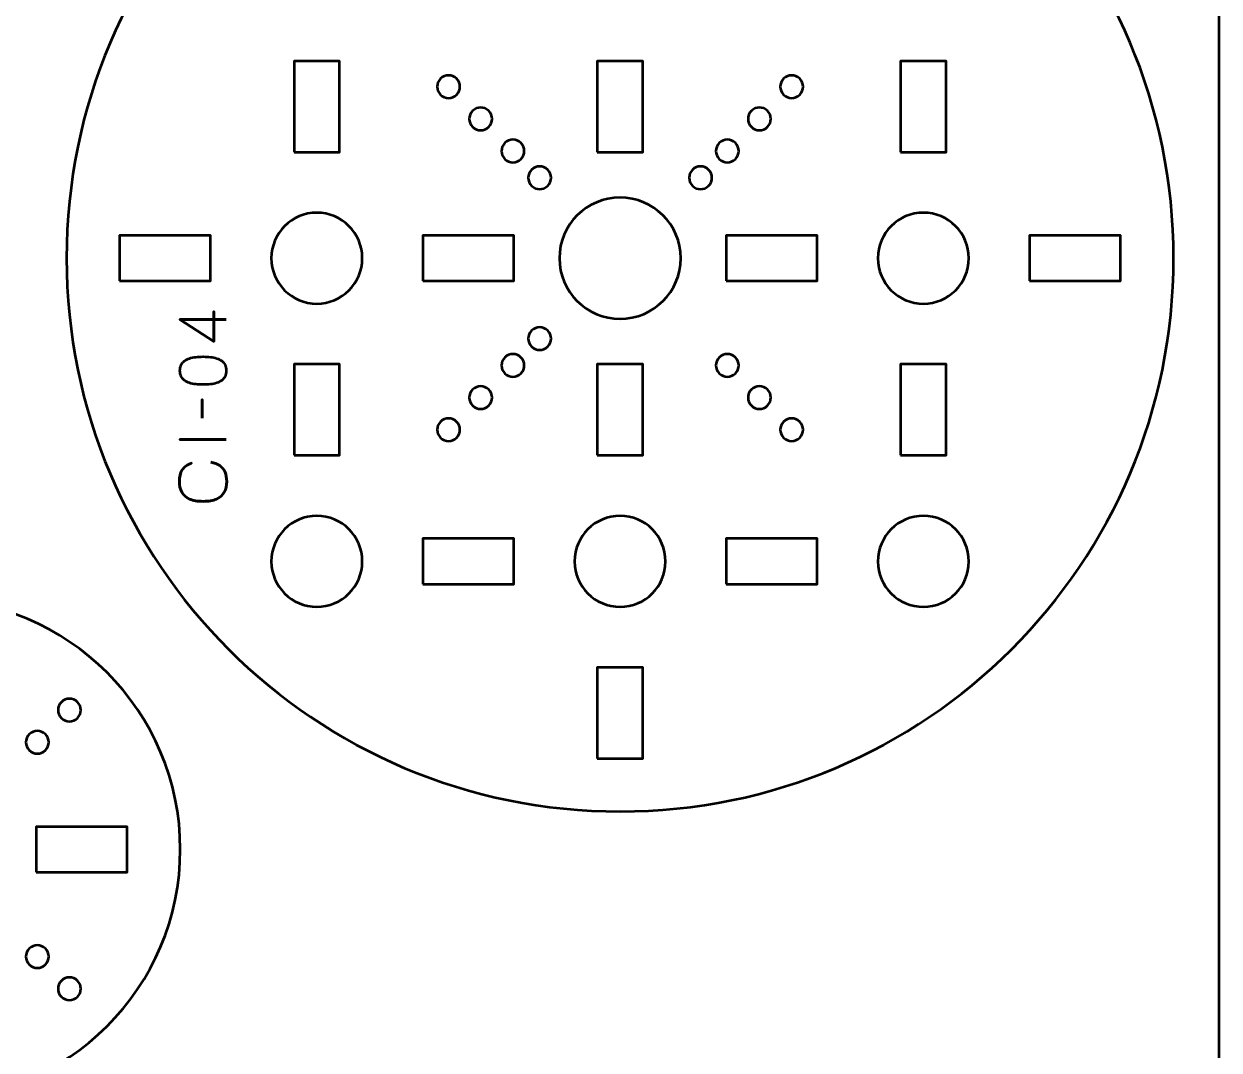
# Model space of a CAD drawing. Header units: centimetres. Extents: x -21 to 0, y -29.7 to 0.
# Drawn here: x -7.88 to 0, y -15.42 to -8.65 of the extents above; entities that cross this region are included whole.
import ezdxf

# ---------------------------------------------------------------- set-up
doc = ezdxf.new("R2010")
doc.units = ezdxf.units.CM
doc.header["$MEASUREMENT"] = 0
doc.layers.add('Layer 1', color=7, linetype='Continuous')

msp = doc.modelspace()

# ---------------------------------------------------------------- linework, layer by layer
at = {"layer": 'Layer 1', "color": 22, "lineweight": 53}
msp.add_open_spline([(-0.50009, -29.7), (-0.50009, -29.7), (-20.50005, -29.7), (-20.50005, -29.7), (-20.50005, -29.7), (-20.77702, -29.7), (-21.00001, -29.47691), (-21.00001, -29.19991), (-21.00001, -29.19991), (-21.00001, -29.19991), (-21.00001, -0.50006), (-21.00001, -0.50006), (-21.00001, -0.50006), (-21.00001, -0.22292), (-20.77702, 0.00004), (-20.50005, 0.00004), (-20.50005, 0.00004), (-20.50005, 0.00004), (-0.50009, 0.00004), (-0.50009, 0.00004), (-0.50009, 0.00004), (-0.22309, 0.00004), (0, -0.22292), (0, -0.50006), (0, -0.50006), (0, -0.50006), (0, -29.19991), (0, -29.19991), (0, -29.19991), (0, -29.47691), (-0.22309, -29.7), (-0.50009, -29.7)], degree=3, knots=[0, 0, 0, 0, 0.125, 0.125, 0.125, 0.125, 0.25, 0.25, 0.25, 0.25, 0.375, 0.375, 0.375, 0.375, 0.5, 0.5, 0.5, 0.5, 0.625, 0.625, 0.625, 0.625, 0.75, 0.75, 0.75, 0.75, 0.875, 0.875, 0.875, 0.875, 1, 1, 1, 1], dxfattribs=at)
at = {"layer": 'Layer 1', "color": 114, "lineweight": 53}
for points in [[(-7.59999, -10.19996), (-7.59999, -8.18449), (-5.96549, -6.54999), (-3.94997, -6.54999), (-3.94997, -6.54999), (-1.9345, -6.54999), (-0.29999, -8.18449), (-0.29999, -10.19996), (-0.29999, -10.19996), (-0.29999, -12.21548), (-1.9345, -13.84999), (-3.94997, -13.84999), (-3.94997, -13.84999), (-5.96549, -13.84999), (-7.59999, -12.21548), (-7.59999, -10.19996)], [(-10.14999, -14.09998), (-10.14999, -13.18887), (-9.41111, -12.44999), (-8.49998, -12.44999), (-8.49998, -12.44999), (-7.58888, -12.44999), (-6.84999, -13.18887), (-6.84999, -14.09998), (-6.84999, -14.09998), (-6.84999, -15.0111), (-7.58888, -15.74999), (-8.49998, -15.74999), (-8.49998, -15.74999), (-9.41111, -15.74999), (-10.14999, -15.0111), (-10.14999, -14.09998)]]:
    msp.add_open_spline(points, degree=3, knots=[0, 0, 0, 0, 0.25, 0.25, 0.25, 0.25, 0.5, 0.5, 0.5, 0.5, 0.75, 0.75, 0.75, 0.75, 1, 1, 1, 1], dxfattribs=at)
at = {"layer": 'Layer 1', "lineweight": 53}
for points in [[(-6.10006, -9.49991), (-6.10006, -9.49991), (-6.10006, -8.89991), (-6.10006, -8.89991), (-6.10006, -8.89991), (-6.10006, -8.89991), (-5.80006, -8.89991), (-5.80006, -8.89991), (-5.80006, -8.89991), (-5.80006, -8.89991), (-5.80006, -9.49991), (-5.80006, -9.49991), (-5.80006, -9.49991), (-5.80006, -9.49991), (-6.10006, -9.49991), (-6.10006, -9.49991)], [(-4.10013, -9.49991), (-4.10013, -9.49991), (-4.10013, -8.89991), (-4.10013, -8.89991), (-4.10013, -8.89991), (-4.10013, -8.89991), (-3.80013, -8.89991), (-3.80013, -8.89991), (-3.80013, -8.89991), (-3.80013, -8.89991), (-3.80013, -9.49991), (-3.80013, -9.49991), (-3.80013, -9.49991), (-3.80013, -9.49991), (-4.10013, -9.49991), (-4.10013, -9.49991)], [(-2.10003, -9.49991), (-2.10003, -9.49991), (-2.10003, -8.89991), (-2.10003, -8.89991), (-2.10003, -8.89991), (-2.10003, -8.89991), (-1.80002, -8.89991), (-1.80002, -8.89991), (-1.80002, -8.89991), (-1.80002, -8.89991), (-1.80002, -9.49991), (-1.80002, -9.49991), (-1.80002, -9.49991), (-1.80002, -9.49991), (-2.10003, -9.49991), (-2.10003, -9.49991)], [(-3.95005, -9.79995), (-3.72917, -9.79995), (-3.55005, -9.97907), (-3.55005, -10.19995), (-3.55005, -10.19995), (-3.55005, -10.42079), (-3.72917, -10.59997), (-3.95005, -10.59997), (-3.95005, -10.59997), (-4.17089, -10.59997), (-4.35007, -10.42079), (-4.35007, -10.19995), (-4.35007, -10.19995), (-4.35007, -9.97907), (-4.17089, -9.79995), (-3.95005, -9.79995)], [(-5.94999, -9.89996), (-5.78436, -9.89996), (-5.64998, -10.0343), (-5.64998, -10.19995), (-5.64998, -10.19995), (-5.64998, -10.36558), (-5.78436, -10.49996), (-5.94999, -10.49996), (-5.94999, -10.49996), (-6.11576, -10.49996), (-6.24999, -10.36558), (-6.24999, -10.19995), (-6.24999, -10.19995), (-6.24999, -10.0343), (-6.11576, -9.89996), (-5.94999, -9.89996)], [(-1.9501, -9.89996), (-1.78433, -9.89996), (-1.65009, -10.0343), (-1.65009, -10.19995), (-1.65009, -10.19995), (-1.65009, -10.36558), (-1.78433, -10.49996), (-1.9501, -10.49996), (-1.9501, -10.49996), (-2.11576, -10.49996), (-2.2501, -10.36558), (-2.2501, -10.19995), (-2.2501, -10.19995), (-2.2501, -10.0343), (-2.11576, -9.89996), (-1.9501, -9.89996)], [(-7.25004, -10.35003), (-7.25004, -10.35003), (-7.25004, -10.05003), (-7.25004, -10.05003), (-7.25004, -10.05003), (-7.25004, -10.05003), (-6.65004, -10.05003), (-6.65004, -10.05003), (-6.65004, -10.05003), (-6.65004, -10.05003), (-6.65004, -10.35003), (-6.65004, -10.35003), (-6.65004, -10.35003), (-6.65004, -10.35003), (-7.25004, -10.35003), (-7.25004, -10.35003)], [(-5.25008, -10.35003), (-5.25008, -10.35003), (-5.25008, -10.05003), (-5.25008, -10.05003), (-5.25008, -10.05003), (-5.25008, -10.05003), (-4.65007, -10.05003), (-4.65007, -10.05003), (-4.65007, -10.05003), (-4.65007, -10.05003), (-4.65007, -10.35003), (-4.65007, -10.35003), (-4.65007, -10.35003), (-4.65007, -10.35003), (-5.25008, -10.35003), (-5.25008, -10.35003)], [(-3.25001, -10.35003), (-3.25001, -10.35003), (-3.25001, -10.05003), (-3.25001, -10.05003), (-3.25001, -10.05003), (-3.25001, -10.05003), (-2.65001, -10.05003), (-2.65001, -10.05003), (-2.65001, -10.05003), (-2.65001, -10.05003), (-2.65001, -10.35003), (-2.65001, -10.35003), (-2.65001, -10.35003), (-2.65001, -10.35003), (-3.25001, -10.35003), (-3.25001, -10.35003)], [(-1.25004, -10.35003), (-1.25004, -10.35003), (-1.25004, -10.05003), (-1.25004, -10.05003), (-1.25004, -10.05003), (-1.25004, -10.05003), (-0.65004, -10.05003), (-0.65004, -10.05003), (-0.65004, -10.05003), (-0.65004, -10.05003), (-0.65004, -10.35003), (-0.65004, -10.35003), (-0.65004, -10.35003), (-0.65004, -10.35003), (-1.25004, -10.35003), (-1.25004, -10.35003)], [(-6.10006, -11.49998), (-6.10006, -11.49998), (-6.10006, -10.89997), (-6.10006, -10.89997), (-6.10006, -10.89997), (-6.10006, -10.89997), (-5.80006, -10.89997), (-5.80006, -10.89997), (-5.80006, -10.89997), (-5.80006, -10.89997), (-5.80006, -11.49998), (-5.80006, -11.49998), (-5.80006, -11.49998), (-5.80006, -11.49998), (-6.10006, -11.49998), (-6.10006, -11.49998)], [(-4.10013, -11.49998), (-4.10013, -11.49998), (-4.10013, -10.89997), (-4.10013, -10.89997), (-4.10013, -10.89997), (-4.10013, -10.89997), (-3.80013, -10.89997), (-3.80013, -10.89997), (-3.80013, -10.89997), (-3.80013, -10.89997), (-3.80013, -11.49998), (-3.80013, -11.49998), (-3.80013, -11.49998), (-3.80013, -11.49998), (-4.10013, -11.49998), (-4.10013, -11.49998)], [(-2.10003, -11.49998), (-2.10003, -11.49998), (-2.10003, -10.89997), (-2.10003, -10.89997), (-2.10003, -10.89997), (-2.10003, -10.89997), (-1.80002, -10.89997), (-1.80002, -10.89997), (-1.80002, -10.89997), (-1.80002, -10.89997), (-1.80002, -11.49998), (-1.80002, -11.49998), (-1.80002, -11.49998), (-1.80002, -11.49998), (-2.10003, -11.49998), (-2.10003, -11.49998)], [(-5.94999, -11.89988), (-5.78436, -11.89988), (-5.64998, -12.03426), (-5.64998, -12.19989), (-5.64998, -12.19989), (-5.64998, -12.36566), (-5.78436, -12.49989), (-5.94999, -12.49989), (-5.94999, -12.49989), (-6.11576, -12.49989), (-6.24999, -12.36566), (-6.24999, -12.19989), (-6.24999, -12.19989), (-6.24999, -12.03426), (-6.11576, -11.89988), (-5.94999, -11.89988)], [(-3.95005, -11.89988), (-3.7844, -11.89988), (-3.65006, -12.03426), (-3.65006, -12.19989), (-3.65006, -12.19989), (-3.65006, -12.36566), (-3.7844, -12.49989), (-3.95005, -12.49989), (-3.95005, -12.49989), (-4.11568, -12.49989), (-4.25006, -12.36566), (-4.25006, -12.19989), (-4.25006, -12.19989), (-4.25006, -12.03426), (-4.11568, -11.89988), (-3.95005, -11.89988)], [(-1.9501, -11.89988), (-1.78433, -11.89988), (-1.65009, -12.03426), (-1.65009, -12.19989), (-1.65009, -12.19989), (-1.65009, -12.36566), (-1.78433, -12.49989), (-1.9501, -12.49989), (-1.9501, -12.49989), (-2.11576, -12.49989), (-2.2501, -12.36566), (-2.2501, -12.19989), (-2.2501, -12.19989), (-2.2501, -12.03426), (-2.11576, -11.89988), (-1.9501, -11.89988)], [(-5.25008, -12.34996), (-5.25008, -12.34996), (-5.25008, -12.04996), (-5.25008, -12.04996), (-5.25008, -12.04996), (-5.25008, -12.04996), (-4.65007, -12.04996), (-4.65007, -12.04996), (-4.65007, -12.04996), (-4.65007, -12.04996), (-4.65007, -12.34996), (-4.65007, -12.34996), (-4.65007, -12.34996), (-4.65007, -12.34996), (-5.25008, -12.34996), (-5.25008, -12.34996)], [(-3.25001, -12.34996), (-3.25001, -12.34996), (-3.25001, -12.04996), (-3.25001, -12.04996), (-3.25001, -12.04996), (-3.25001, -12.04996), (-2.65001, -12.04996), (-2.65001, -12.04996), (-2.65001, -12.04996), (-2.65001, -12.04996), (-2.65001, -12.34996), (-2.65001, -12.34996), (-2.65001, -12.34996), (-2.65001, -12.34996), (-3.25001, -12.34996), (-3.25001, -12.34996)], [(-4.10013, -13.49994), (-4.10013, -13.49994), (-4.10013, -12.89994), (-4.10013, -12.89994), (-4.10013, -12.89994), (-4.10013, -12.89994), (-3.80013, -12.89994), (-3.80013, -12.89994), (-3.80013, -12.89994), (-3.80013, -12.89994), (-3.80013, -13.49994), (-3.80013, -13.49994), (-3.80013, -13.49994), (-3.80013, -13.49994), (-4.10013, -13.49994), (-4.10013, -13.49994)], [(-7.80001, -14.25003), (-7.80001, -14.25003), (-7.80001, -13.95003), (-7.80001, -13.95003), (-7.80001, -13.95003), (-7.80001, -13.95003), (-7.20001, -13.95003), (-7.20001, -13.95003), (-7.20001, -13.95003), (-7.20001, -13.95003), (-7.20001, -14.25003), (-7.20001, -14.25003), (-7.20001, -14.25003), (-7.20001, -14.25003), (-7.80001, -14.25003), (-7.80001, -14.25003)]]:
    msp.add_open_spline(points, degree=3, knots=[0, 0, 0, 0, 0.25, 0.25, 0.25, 0.25, 0.5, 0.5, 0.5, 0.5, 0.75, 0.75, 0.75, 0.75, 1, 1, 1, 1], dxfattribs=at)
at = {"layer": 'Layer 1', "color": 250, "lineweight": 53}
for points in [[(-5.02835, -9.01556), (-4.99907, -9.04484), (-4.99907, -9.09234), (-5.02835, -9.12162), (-5.02835, -9.12162), (-5.05763, -9.1509), (-5.10514, -9.1509), (-5.13442, -9.12162), (-5.13442, -9.12162), (-5.1637, -9.09234), (-5.1637, -9.04484), (-5.13442, -9.01556), (-5.13442, -9.01556), (-5.10514, -8.98628), (-5.05763, -8.98628), (-5.02835, -9.01556)], [(-2.76561, -9.12162), (-2.79489, -9.1509), (-2.8424, -9.1509), (-2.87168, -9.12162), (-2.87168, -9.12162), (-2.90096, -9.09234), (-2.90096, -9.04484), (-2.87168, -9.01556), (-2.87168, -9.01556), (-2.8424, -8.98628), (-2.79489, -8.98628), (-2.76561, -9.01556), (-2.76561, -9.01556), (-2.73633, -9.04484), (-2.73633, -9.09234), (-2.76561, -9.12162)], [(-4.81622, -9.22769), (-4.78694, -9.25697), (-4.78694, -9.30447), (-4.81622, -9.33375), (-4.81622, -9.33375), (-4.8455, -9.36303), (-4.89301, -9.36303), (-4.92229, -9.33375), (-4.92229, -9.33375), (-4.95157, -9.30447), (-4.95157, -9.25697), (-4.92229, -9.22769), (-4.92229, -9.22769), (-4.89301, -9.19841), (-4.8455, -9.19841), (-4.81622, -9.22769)], [(-2.97774, -9.33375), (-3.00702, -9.36303), (-3.05453, -9.36303), (-3.08381, -9.33375), (-3.08381, -9.33375), (-3.11309, -9.30447), (-3.11309, -9.25697), (-3.08381, -9.22769), (-3.08381, -9.22769), (-3.05453, -9.19841), (-3.00702, -9.19841), (-2.97774, -9.22769), (-2.97774, -9.22769), (-2.94846, -9.25697), (-2.94846, -9.30447), (-2.97774, -9.33375)], [(-4.60409, -9.43982), (-4.57481, -9.4691), (-4.57481, -9.51661), (-4.60409, -9.54589), (-4.60409, -9.54589), (-4.63337, -9.57517), (-4.68087, -9.57517), (-4.71015, -9.54589), (-4.71015, -9.54589), (-4.73943, -9.51661), (-4.73943, -9.4691), (-4.71015, -9.43982), (-4.71015, -9.43982), (-4.68087, -9.41054), (-4.63337, -9.41054), (-4.60409, -9.43982)], [(-4.60409, -9.43982), (-4.57481, -9.4691), (-4.57481, -9.51661), (-4.60409, -9.54589), (-4.60409, -9.54589), (-4.63337, -9.57517), (-4.68087, -9.57517), (-4.71015, -9.54589), (-4.71015, -9.54589), (-4.73943, -9.51661), (-4.73943, -9.4691), (-4.71015, -9.43982), (-4.71015, -9.43982), (-4.68087, -9.41054), (-4.63337, -9.41054), (-4.60409, -9.43982)], [(-3.18987, -9.54589), (-3.21915, -9.57517), (-3.26666, -9.57517), (-3.29594, -9.54589), (-3.29594, -9.54589), (-3.32522, -9.51661), (-3.32522, -9.4691), (-3.29594, -9.43982), (-3.29594, -9.43982), (-3.26666, -9.41054), (-3.21915, -9.41054), (-3.18987, -9.43982), (-3.18987, -9.43982), (-3.16059, -9.4691), (-3.16059, -9.51661), (-3.18987, -9.54589)], [(-3.18987, -9.54589), (-3.21915, -9.57517), (-3.26666, -9.57517), (-3.29594, -9.54589), (-3.29594, -9.54589), (-3.32522, -9.51661), (-3.32522, -9.4691), (-3.29594, -9.43982), (-3.29594, -9.43982), (-3.26666, -9.41054), (-3.21915, -9.41054), (-3.18987, -9.43982), (-3.18987, -9.43982), (-3.16059, -9.4691), (-3.16059, -9.51661), (-3.18987, -9.54589)], [(-4.42731, -9.6166), (-4.39803, -9.64588), (-4.39803, -9.69338), (-4.42731, -9.72266), (-4.42731, -9.72266), (-4.45659, -9.75194), (-4.5041, -9.75194), (-4.53338, -9.72266), (-4.53338, -9.72266), (-4.56266, -9.69338), (-4.56266, -9.64588), (-4.53338, -9.6166), (-4.53338, -9.6166), (-4.5041, -9.58732), (-4.45659, -9.58732), (-4.42731, -9.6166)], [(-3.36665, -9.72266), (-3.39593, -9.75194), (-3.44344, -9.75194), (-3.47272, -9.72266), (-3.47272, -9.72266), (-3.502, -9.69338), (-3.502, -9.64588), (-3.47272, -9.6166), (-3.47272, -9.6166), (-3.44344, -9.58732), (-3.39593, -9.58732), (-3.36665, -9.6166), (-3.36665, -9.6166), (-3.33737, -9.64588), (-3.33737, -9.69338), (-3.36665, -9.72266)], [(-4.53338, -10.67726), (-4.5041, -10.64798), (-4.45659, -10.64798), (-4.42731, -10.67726), (-4.42731, -10.67726), (-4.39803, -10.70654), (-4.39803, -10.75404), (-4.42731, -10.78332), (-4.42731, -10.78332), (-4.45659, -10.8126), (-4.5041, -10.8126), (-4.53338, -10.78332), (-4.53338, -10.78332), (-4.56266, -10.75404), (-4.56266, -10.70654), (-4.53338, -10.67726)], [(-4.71015, -10.85403), (-4.68087, -10.82475), (-4.63337, -10.82475), (-4.60409, -10.85403), (-4.60409, -10.85403), (-4.57481, -10.88331), (-4.57481, -10.93082), (-4.60409, -10.9601), (-4.60409, -10.9601), (-4.63337, -10.98938), (-4.68087, -10.98938), (-4.71015, -10.9601), (-4.71015, -10.9601), (-4.73943, -10.93082), (-4.73943, -10.88331), (-4.71015, -10.85403)], [(-4.71015, -10.85403), (-4.68087, -10.82475), (-4.63337, -10.82475), (-4.60409, -10.85403), (-4.60409, -10.85403), (-4.57481, -10.88331), (-4.57481, -10.93082), (-4.60409, -10.9601), (-4.60409, -10.9601), (-4.63337, -10.98938), (-4.68087, -10.98938), (-4.71015, -10.9601), (-4.71015, -10.9601), (-4.73943, -10.93082), (-4.73943, -10.88331), (-4.71015, -10.85403)], [(-3.29594, -10.9601), (-3.32522, -10.93082), (-3.32522, -10.88331), (-3.29594, -10.85403), (-3.29594, -10.85403), (-3.26666, -10.82475), (-3.21915, -10.82475), (-3.18987, -10.85403), (-3.18987, -10.85403), (-3.16059, -10.88331), (-3.16059, -10.93082), (-3.18987, -10.9601), (-3.18987, -10.9601), (-3.21915, -10.98938), (-3.26666, -10.98938), (-3.29594, -10.9601)], [(-3.29594, -10.9601), (-3.32522, -10.93082), (-3.32522, -10.88331), (-3.29594, -10.85403), (-3.29594, -10.85403), (-3.26666, -10.82475), (-3.21915, -10.82475), (-3.18987, -10.85403), (-3.18987, -10.85403), (-3.16059, -10.88331), (-3.16059, -10.93082), (-3.18987, -10.9601), (-3.18987, -10.9601), (-3.21915, -10.98938), (-3.26666, -10.98938), (-3.29594, -10.9601)], [(-4.92229, -11.06617), (-4.89301, -11.03689), (-4.8455, -11.03689), (-4.81622, -11.06617), (-4.81622, -11.06617), (-4.78694, -11.09545), (-4.78694, -11.14295), (-4.81622, -11.17223), (-4.81622, -11.17223), (-4.8455, -11.20151), (-4.89301, -11.20151), (-4.92229, -11.17223), (-4.92229, -11.17223), (-4.95157, -11.14295), (-4.95157, -11.09545), (-4.92229, -11.06617)], [(-3.08381, -11.17223), (-3.11309, -11.14295), (-3.11309, -11.09545), (-3.08381, -11.06617), (-3.08381, -11.06617), (-3.05453, -11.03689), (-3.00702, -11.03689), (-2.97774, -11.06617), (-2.97774, -11.06617), (-2.94846, -11.09545), (-2.94846, -11.14295), (-2.97774, -11.17223), (-2.97774, -11.17223), (-3.00702, -11.20151), (-3.05453, -11.20151), (-3.08381, -11.17223)], [(-5.13442, -11.2783), (-5.10514, -11.24902), (-5.05763, -11.24902), (-5.02835, -11.2783), (-5.02835, -11.2783), (-4.99907, -11.30758), (-4.99907, -11.35508), (-5.02835, -11.38436), (-5.02835, -11.38436), (-5.05763, -11.41364), (-5.10514, -11.41364), (-5.13442, -11.38436), (-5.13442, -11.38436), (-5.1637, -11.35508), (-5.1637, -11.30758), (-5.13442, -11.2783)], [(-2.87168, -11.38436), (-2.90096, -11.35508), (-2.90096, -11.30758), (-2.87168, -11.2783), (-2.87168, -11.2783), (-2.8424, -11.24902), (-2.79489, -11.24902), (-2.76561, -11.2783), (-2.76561, -11.2783), (-2.73633, -11.30758), (-2.73633, -11.35508), (-2.76561, -11.38436), (-2.76561, -11.38436), (-2.79489, -11.41364), (-2.8424, -11.41364), (-2.87168, -11.38436)], [(-7.52774, -13.23375), (-7.55702, -13.26303), (-7.60453, -13.26303), (-7.63381, -13.23375), (-7.63381, -13.23375), (-7.66309, -13.20447), (-7.66309, -13.15697), (-7.63381, -13.12769), (-7.63381, -13.12769), (-7.60453, -13.09841), (-7.55702, -13.09841), (-7.52774, -13.12769), (-7.52774, -13.12769), (-7.49846, -13.15697), (-7.49846, -13.20447), (-7.52774, -13.23375)], [(-7.73987, -13.44589), (-7.76915, -13.47517), (-7.81666, -13.47517), (-7.84594, -13.44589), (-7.84594, -13.44589), (-7.87522, -13.41661), (-7.87522, -13.3691), (-7.84594, -13.33982), (-7.84594, -13.33982), (-7.81666, -13.31054), (-7.76915, -13.31054), (-7.73987, -13.33982), (-7.73987, -13.33982), (-7.71059, -13.3691), (-7.71059, -13.41661), (-7.73987, -13.44589)], [(-7.73987, -13.44589), (-7.76915, -13.47517), (-7.81666, -13.47517), (-7.84594, -13.44589), (-7.84594, -13.44589), (-7.87522, -13.41661), (-7.87522, -13.3691), (-7.84594, -13.33982), (-7.84594, -13.33982), (-7.81666, -13.31054), (-7.76915, -13.31054), (-7.73987, -13.33982), (-7.73987, -13.33982), (-7.71059, -13.3691), (-7.71059, -13.41661), (-7.73987, -13.44589)], [(-7.84594, -14.8601), (-7.87522, -14.83082), (-7.87522, -14.78331), (-7.84594, -14.75403), (-7.84594, -14.75403), (-7.81666, -14.72475), (-7.76915, -14.72475), (-7.73987, -14.75403), (-7.73987, -14.75403), (-7.71059, -14.78331), (-7.71059, -14.83082), (-7.73987, -14.8601), (-7.73987, -14.8601), (-7.76915, -14.88938), (-7.81666, -14.88938), (-7.84594, -14.8601)], [(-7.84594, -14.8601), (-7.87522, -14.83082), (-7.87522, -14.78331), (-7.84594, -14.75403), (-7.84594, -14.75403), (-7.81666, -14.72475), (-7.76915, -14.72475), (-7.73987, -14.75403), (-7.73987, -14.75403), (-7.71059, -14.78331), (-7.71059, -14.83082), (-7.73987, -14.8601), (-7.73987, -14.8601), (-7.76915, -14.88938), (-7.81666, -14.88938), (-7.84594, -14.8601)], [(-7.63381, -15.07223), (-7.66309, -15.04295), (-7.66309, -14.99545), (-7.63381, -14.96617), (-7.63381, -14.96617), (-7.60453, -14.93689), (-7.55702, -14.93689), (-7.52774, -14.96617), (-7.52774, -14.96617), (-7.49846, -14.99545), (-7.49846, -15.04295), (-7.52774, -15.07223), (-7.52774, -15.07223), (-7.55702, -15.10151), (-7.60453, -15.10151), (-7.63381, -15.07223)]]:
    msp.add_open_spline(points, degree=3, knots=[0, 0, 0, 0, 0.25, 0.25, 0.25, 0.25, 0.5, 0.5, 0.5, 0.5, 0.75, 0.75, 0.75, 0.75, 1, 1, 1, 1], dxfattribs=at)
at = {"layer": 'Layer 1', "color": 30, "lineweight": 53}
for points, knots in [([(-6.54721, -10.60521), (-6.54721, -10.60521), (-6.85243, -10.60521), (-6.85243, -10.60521), (-6.85243, -10.60521), (-6.85243, -10.60521), (-6.62849, -10.74914), (-6.62849, -10.74914), (-6.62849, -10.74914), (-6.62849, -10.74914), (-6.62849, -10.55102), (-6.62849, -10.55102), (-6.62849, -10.55102), (-6.62849, -10.55102), (-6.62849, -10.74914), (-6.62849, -10.74914), (-6.62849, -10.74914), (-6.62849, -10.74914), (-6.85243, -10.60521), (-6.85243, -10.60521), (-6.85243, -10.60521), (-6.85243, -10.60521), (-6.54721, -10.60521), (-6.54721, -10.60521)], [0, 0, 0, 0, 0.1666667, 0.1666667, 0.1666667, 0.1666667, 0.3333333, 0.3333333, 0.3333333, 0.3333333, 0.5, 0.5, 0.5, 0.5, 0.6666667, 0.6666667, 0.6666667, 0.6666667, 0.8333333, 0.8333333, 0.8333333, 0.8333333, 1, 1, 1, 1]), ([(-6.54721, -10.94175), (-6.54728, -10.92694), (-6.54989, -10.91417), (-6.55497, -10.90351), (-6.55497, -10.90351), (-6.56005, -10.89293), (-6.56732, -10.88411), (-6.57656, -10.87706), (-6.57656, -10.87706), (-6.58587, -10.87007), (-6.59688, -10.86457), (-6.60958, -10.86048), (-6.60958, -10.86048), (-6.62228, -10.85645), (-6.63618, -10.85356), (-6.65142, -10.85194), (-6.65142, -10.85194), (-6.66666, -10.85024), (-6.68268, -10.8494), (-6.69961, -10.84947), (-6.69961, -10.84947), (-6.71647, -10.8494), (-6.73249, -10.85024), (-6.74766, -10.85194), (-6.74766, -10.85194), (-6.76283, -10.85356), (-6.7768, -10.85645), (-6.7895, -10.86048), (-6.7895, -10.86048), (-6.80213, -10.86457), (-6.81313, -10.87007), (-6.82252, -10.87706), (-6.82252, -10.87706), (-6.83183, -10.88411), (-6.8391, -10.89293), (-6.84418, -10.90351), (-6.84418, -10.90351), (-6.84933, -10.91417), (-6.85194, -10.92694), (-6.85201, -10.94175), (-6.85201, -10.94175), (-6.85194, -10.95657), (-6.84933, -10.96934), (-6.84418, -10.98), (-6.84418, -10.98), (-6.8391, -10.99058), (-6.83183, -10.9994), (-6.82252, -11.00645), (-6.82252, -11.00645), (-6.81313, -11.01344), (-6.80213, -11.01894), (-6.7895, -11.02303), (-6.7895, -11.02303), (-6.7768, -11.02706), (-6.76283, -11.02995), (-6.74766, -11.03157), (-6.74766, -11.03157), (-6.73249, -11.03326), (-6.71647, -11.03411), (-6.69961, -11.03404), (-6.69961, -11.03404), (-6.68268, -11.03411), (-6.66666, -11.03326), (-6.65142, -11.03157), (-6.65142, -11.03157), (-6.63618, -11.02995), (-6.62228, -11.02706), (-6.60958, -11.02303), (-6.60958, -11.02303), (-6.59688, -11.01894), (-6.58587, -11.01344), (-6.57656, -11.00645), (-6.57656, -11.00645), (-6.56732, -10.9994), (-6.56005, -10.99058), (-6.55497, -10.98), (-6.55497, -10.98), (-6.54989, -10.96934), (-6.54728, -10.95657), (-6.54721, -10.94175)], [0, 0, 0, 0, 0.05, 0.05, 0.05, 0.05, 0.1, 0.1, 0.1, 0.1, 0.15, 0.15, 0.15, 0.15, 0.2, 0.2, 0.2, 0.2, 0.25, 0.25, 0.25, 0.25, 0.3, 0.3, 0.3, 0.3, 0.35, 0.35, 0.35, 0.35, 0.4, 0.4, 0.4, 0.4, 0.45, 0.45, 0.45, 0.45, 0.5, 0.5, 0.5, 0.5, 0.55, 0.55, 0.55, 0.55, 0.6, 0.6, 0.6, 0.6, 0.65, 0.65, 0.65, 0.65, 0.7, 0.7, 0.7, 0.7, 0.75, 0.75, 0.75, 0.75, 0.8, 0.8, 0.8, 0.8, 0.85, 0.85, 0.85, 0.85, 0.9, 0.9, 0.9, 0.9, 0.95, 0.95, 0.95, 0.95, 1, 1, 1, 1]), ([(-6.54721, -10.94175), (-6.54728, -10.92694), (-6.54989, -10.91417), (-6.55497, -10.90351), (-6.55497, -10.90351), (-6.56005, -10.89293), (-6.56732, -10.88411), (-6.57656, -10.87706), (-6.57656, -10.87706), (-6.58587, -10.87007), (-6.59688, -10.86457), (-6.60958, -10.86048), (-6.60958, -10.86048), (-6.62228, -10.85645), (-6.63618, -10.85356), (-6.65142, -10.85194), (-6.65142, -10.85194), (-6.66666, -10.85024), (-6.68268, -10.8494), (-6.69961, -10.84947), (-6.69961, -10.84947), (-6.71647, -10.8494), (-6.73249, -10.85024), (-6.74766, -10.85194), (-6.74766, -10.85194), (-6.76283, -10.85356), (-6.7768, -10.85645), (-6.7895, -10.86048), (-6.7895, -10.86048), (-6.80213, -10.86457), (-6.81313, -10.87007), (-6.82252, -10.87706), (-6.82252, -10.87706), (-6.83183, -10.88411), (-6.8391, -10.89293), (-6.84418, -10.90351), (-6.84418, -10.90351), (-6.84933, -10.91417), (-6.85194, -10.92694), (-6.85201, -10.94175), (-6.85201, -10.94175), (-6.85194, -10.95657), (-6.84933, -10.96934), (-6.84418, -10.98), (-6.84418, -10.98), (-6.8391, -10.99058), (-6.83183, -10.9994), (-6.82252, -11.00645), (-6.82252, -11.00645), (-6.81313, -11.01344), (-6.80213, -11.01894), (-6.7895, -11.02303), (-6.7895, -11.02303), (-6.7768, -11.02706), (-6.76283, -11.02995), (-6.74766, -11.03157), (-6.74766, -11.03157), (-6.73249, -11.03326), (-6.71647, -11.03411), (-6.69961, -11.03404), (-6.69961, -11.03404), (-6.68268, -11.03411), (-6.66666, -11.03326), (-6.65142, -11.03157), (-6.65142, -11.03157), (-6.63618, -11.02995), (-6.62228, -11.02706), (-6.60958, -11.02303), (-6.60958, -11.02303), (-6.59688, -11.01894), (-6.58587, -11.01344), (-6.57656, -11.00645), (-6.57656, -11.00645), (-6.56732, -10.9994), (-6.56005, -10.99058), (-6.55497, -10.98), (-6.55497, -10.98), (-6.54989, -10.96934), (-6.54728, -10.95657), (-6.54721, -10.94175)], [0, 0, 0, 0, 0.05, 0.05, 0.05, 0.05, 0.1, 0.1, 0.1, 0.1, 0.15, 0.15, 0.15, 0.15, 0.2, 0.2, 0.2, 0.2, 0.25, 0.25, 0.25, 0.25, 0.3, 0.3, 0.3, 0.3, 0.35, 0.35, 0.35, 0.35, 0.4, 0.4, 0.4, 0.4, 0.45, 0.45, 0.45, 0.45, 0.5, 0.5, 0.5, 0.5, 0.55, 0.55, 0.55, 0.55, 0.6, 0.6, 0.6, 0.6, 0.65, 0.65, 0.65, 0.65, 0.7, 0.7, 0.7, 0.7, 0.75, 0.75, 0.75, 0.75, 0.8, 0.8, 0.8, 0.8, 0.85, 0.85, 0.85, 0.85, 0.9, 0.9, 0.9, 0.9, 0.95, 0.95, 0.95, 0.95, 1, 1, 1, 1]), ([(-6.70681, -11.25417), (-6.70681, -11.25417), (-6.70681, -11.13098), (-6.70681, -11.13098), (-6.70681, -11.13098), (-6.70681, -11.13098), (-6.70681, -11.25417), (-6.70681, -11.25417)], [0, 0, 0, 0, 0.5, 0.5, 0.5, 0.5, 1, 1, 1, 1]), ([(-6.54721, -11.39514), (-6.54721, -11.39514), (-6.85243, -11.39514), (-6.85243, -11.39514), (-6.85243, -11.39514), (-6.85243, -11.39514), (-6.54721, -11.39514), (-6.54721, -11.39514)], [0, 0, 0, 0, 0.5, 0.5, 0.5, 0.5, 1, 1, 1, 1]), ([(-6.64966, -11.545), (-6.62546, -11.54952), (-6.60549, -11.55742), (-6.58983, -11.5685), (-6.58983, -11.5685), (-6.57423, -11.57964), (-6.56266, -11.5939), (-6.55511, -11.61125), (-6.55511, -11.61125), (-6.54756, -11.62854), (-6.54375, -11.64886), (-6.54382, -11.672), (-6.54382, -11.672), (-6.54375, -11.70015), (-6.54919, -11.72407), (-6.56026, -11.74369), (-6.56026, -11.74369), (-6.57127, -11.7633), (-6.58827, -11.77826), (-6.61134, -11.78856), (-6.61134, -11.78856), (-6.63442, -11.79886), (-6.66398, -11.80401), (-6.70003, -11.80408), (-6.70003, -11.80408), (-6.73594, -11.80401), (-6.76544, -11.79886), (-6.78851, -11.78856), (-6.78851, -11.78856), (-6.81158, -11.77826), (-6.82865, -11.7633), (-6.83973, -11.74369), (-6.83973, -11.74369), (-6.85081, -11.72407), (-6.85631, -11.70015), (-6.85624, -11.672), (-6.85624, -11.672), (-6.85631, -11.64187), (-6.84989, -11.61662), (-6.83698, -11.5963), (-6.83698, -11.5963), (-6.82407, -11.57605), (-6.8041, -11.56116), (-6.77708, -11.55178), (-6.77708, -11.55178), (-6.8041, -11.56116), (-6.82407, -11.57605), (-6.83698, -11.5963), (-6.83698, -11.5963), (-6.84989, -11.61662), (-6.85631, -11.64187), (-6.85624, -11.672), (-6.85624, -11.672), (-6.85631, -11.70015), (-6.85081, -11.72407), (-6.83973, -11.74369), (-6.83973, -11.74369), (-6.82865, -11.7633), (-6.81158, -11.77826), (-6.78851, -11.78856), (-6.78851, -11.78856), (-6.76544, -11.79886), (-6.73594, -11.80401), (-6.70003, -11.80408), (-6.70003, -11.80408), (-6.66398, -11.80401), (-6.63442, -11.79886), (-6.61134, -11.78856), (-6.61134, -11.78856), (-6.58827, -11.77826), (-6.57127, -11.7633), (-6.56026, -11.74369), (-6.56026, -11.74369), (-6.54919, -11.72407), (-6.54375, -11.70015), (-6.54382, -11.672), (-6.54382, -11.672), (-6.54375, -11.64886), (-6.54756, -11.62854), (-6.55511, -11.61125), (-6.55511, -11.61125), (-6.56266, -11.5939), (-6.57423, -11.57964), (-6.58983, -11.5685), (-6.58983, -11.5685), (-6.60549, -11.55742), (-6.62546, -11.54952), (-6.64966, -11.545)], [0, 0, 0, 0, 0.0454545, 0.0454545, 0.0454545, 0.0454545, 0.0909091, 0.0909091, 0.0909091, 0.0909091, 0.1363636, 0.1363636, 0.1363636, 0.1363636, 0.1818182, 0.1818182, 0.1818182, 0.1818182, 0.2272727, 0.2272727, 0.2272727, 0.2272727, 0.2727273, 0.2727273, 0.2727273, 0.2727273, 0.3181818, 0.3181818, 0.3181818, 0.3181818, 0.3636364, 0.3636364, 0.3636364, 0.3636364, 0.4090909, 0.4090909, 0.4090909, 0.4090909, 0.4545455, 0.4545455, 0.4545455, 0.4545455, 0.5, 0.5, 0.5, 0.5, 0.5454545, 0.5454545, 0.5454545, 0.5454545, 0.5909091, 0.5909091, 0.5909091, 0.5909091, 0.6363636, 0.6363636, 0.6363636, 0.6363636, 0.6818182, 0.6818182, 0.6818182, 0.6818182, 0.7272727, 0.7272727, 0.7272727, 0.7272727, 0.7727273, 0.7727273, 0.7727273, 0.7727273, 0.8181818, 0.8181818, 0.8181818, 0.8181818, 0.8636364, 0.8636364, 0.8636364, 0.8636364, 0.9090909, 0.9090909, 0.9090909, 0.9090909, 0.9545455, 0.9545455, 0.9545455, 0.9545455, 1, 1, 1, 1])]:
    msp.add_open_spline(points, degree=3, knots=knots, dxfattribs=at)

doc.saveas('drawing.dxf')
